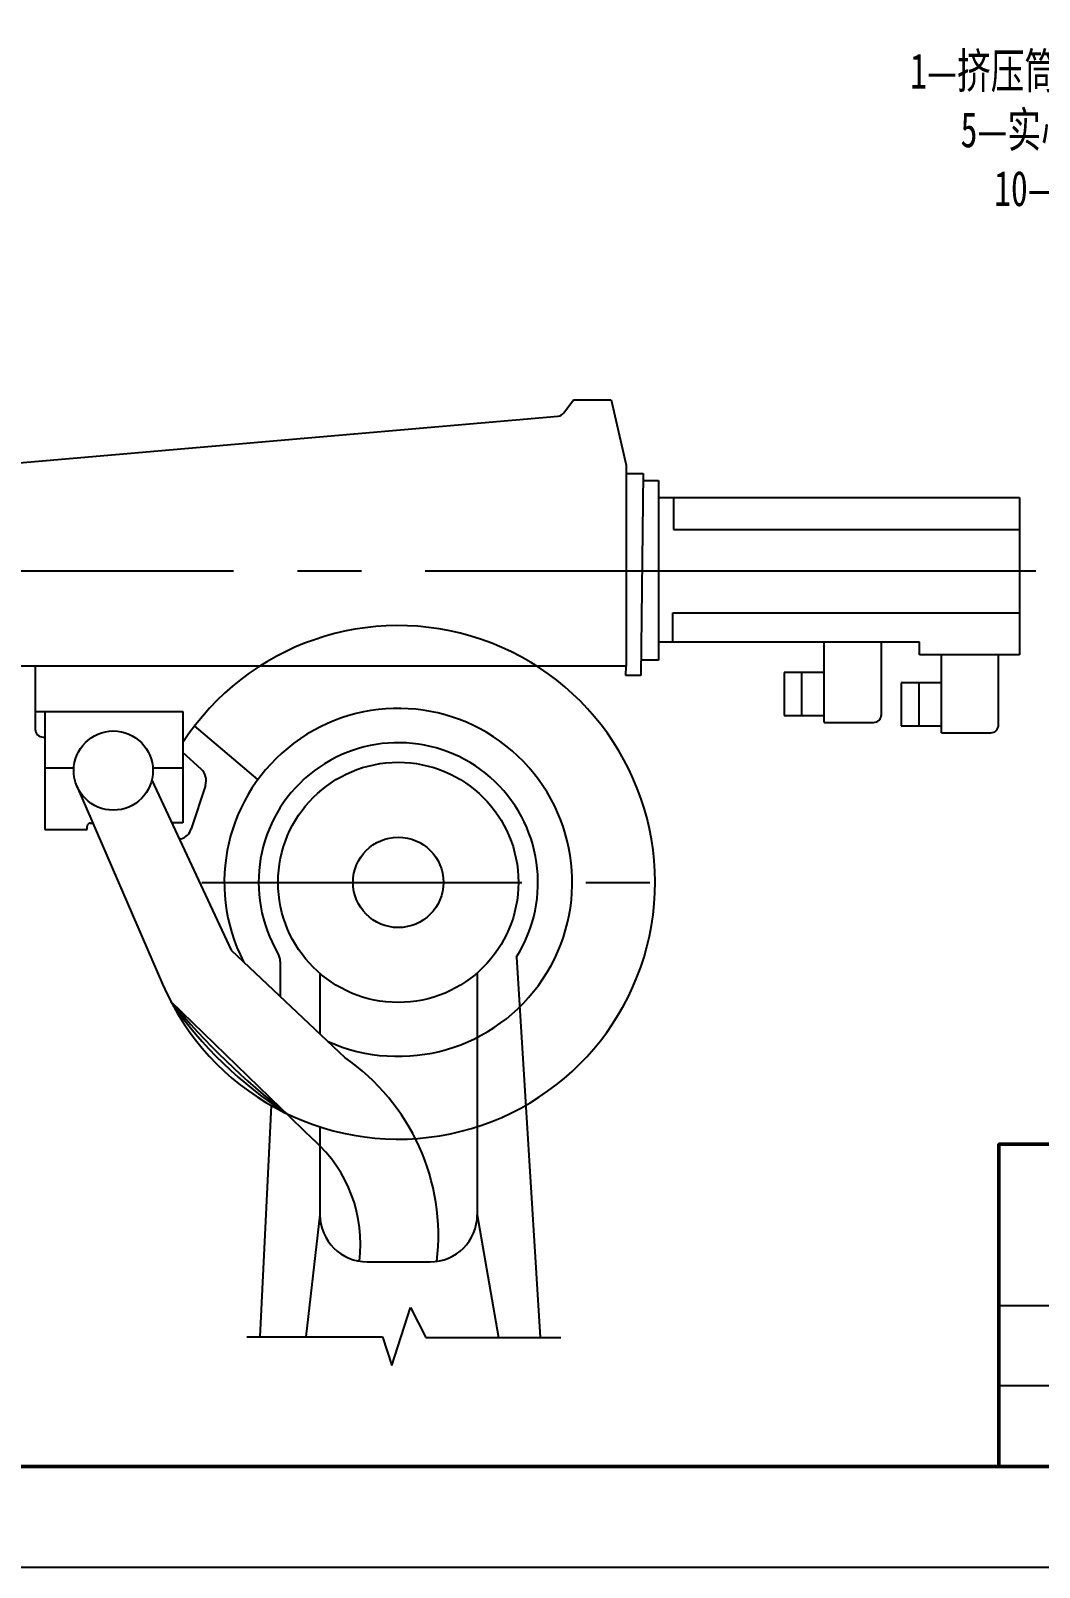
# Model space of a CAD drawing. Header units: millimetres. Extents: x 0 to 420, y 0 to 297.
# Drawn here: x 173.9 to 274, y -0.3 to 152.3 of the extents above; entities that cross this region are included whole.
import ezdxf

# ---------------------------------------------------------------- set-up
doc = ezdxf.new("R2010")
doc.units = ezdxf.units.MM
doc.linetypes.add('CENTER', pattern=[50.8, 31.75, -6.35, 6.35, -6.35])
doc.layers.add('f34', color=255, linetype='Continuous')
doc.layers.add('f35中心线', color=1, linetype='CENTER', lineweight=25)
doc.layers.add('f35实线', color=255, linetype='Continuous', lineweight=25)
doc.styles.add('fig', font='simfang.ttf', dxfattribs={"width": 0.7, "height": 3.5})

msp = doc.modelspace()

# ---------------------------------------------------------------- linework, layer by layer
at = {"color": 1}
msp.add_lwpolyline([(0, -0.3), (420, -0.3), (420, 296.7), (0, 296.7), (0, -0.3)], dxfattribs=at)
at = {"lineweight": 50}
for points in [[(10, 9.7), (410, 9.7), (410, 286.7), (10, 286.7), (10, 9.7)], [(270, 9.7), (410, 9.7), (410, 41.7), (270, 41.7), (270, 9.7)]]:
    msp.add_lwpolyline(points, dxfattribs=at)
at = {"lineweight": 25}
for points in [[(270, 25.7), (285, 25.7), (330, 25.7), (330, 9.7)], [(330, 17.7), (270, 17.7)]]:
    msp.add_lwpolyline(points, dxfattribs=at)
at = {"layer": 'f35中心线'}
for p, q in [((60.664, 98.619), (236.212, 98.619)), ((190.896, 67.701), (241.646, 67.701))]:
    msp.add_line(p, q, dxfattribs=at)
at = {"layer": 'f35实线'}
for p, q in [((226.802, 114.304), (227.761, 115.624)), ((227.761, 115.624), (231.512, 115.624)), ((231.512, 115.624), (232.995, 109.128)), ((165.151, 108.695), (226.238, 113.985)), ((232.995, 109.128), (232.995, 89.172)), ((232.995, 108.301), (234.697, 108.301)), ((234.697, 108.301), (234.445, 88.251)), ((234.682, 107.598), (236.212, 107.598)), ((236.212, 107.598), (236.212, 89.75)), ((236.259, 105.896), (272.034, 105.896)), ((237.711, 105.896), (237.711, 102.726)), ((272.034, 105.896), (272.034, 90.296)), ((237.711, 102.726), (272.034, 102.726)), ((236.212, 98.619), (273.682, 98.619)), ((237.649, 91.561), (237.649, 94.45)), ((237.649, 94.45), (272.034, 94.45)), ((262.133, 91.561), (236.212, 91.561)), ((252.671, 83.582), (252.671, 91.561)), ((258.339, 84.362), (258.339, 91.561)), ((262.133, 90.296), (262.133, 91.561)), ((272.034, 90.296), (262.133, 90.296)), ((264.304, 82.551), (264.304, 90.296)), ((269.972, 83.332), (269.972, 90.296)), ((232.995, 89.172), (164.023, 89.172)), ((174.344, 89.172), (174.344, 82.91)), ((232.98, 88.251), (232.995, 89.172)), ((236.212, 89.75), (234.464, 89.75)), ((252.624, 88.532), (248.673, 88.532)), ((248.673, 88.532), (248.673, 84.284)), ((250.406, 88.532), (250.406, 84.284)), ((234.445, 88.251), (232.98, 88.251)), ((264.257, 87.501), (260.306, 87.501)), ((260.306, 87.501), (260.306, 83.254)), ((262.04, 87.501), (262.04, 83.254)), ((174.344, 84.659), (188.991, 84.659)), ((175.297, 84.659), (175.297, 72.948)), ((188.991, 84.659), (188.991, 73.619)), ((248.673, 84.284), (252.671, 84.284)), ((196.448, 77.908), (190.163, 83.233)), ((252.671, 83.582), (257.558, 83.582)), ((260.306, 83.254), (264.304, 83.254)), ((264.304, 82.551), (269.192, 82.551)), ((175.125, 82.129), (175.297, 82.129)), ((188.991, 80.588), (190.791, 78.982)), ((175.297, 79.084), (178.175, 79.084)), ((185.912, 77.85), (193.796, 60.972)), ((186.019, 79.084), (188.991, 79.084)), ((178.487, 77.241), (186.976, 57.59)), ((191.237, 77.334), (189.834, 73.015)), ((179.497, 72.948), (179.497, 73.275)), ((179.809, 73.588), (180.065, 73.588)), ((188.991, 73.619), (187.889, 73.619)), ((175.297, 72.948), (179.497, 72.948)), ((188.831, 72.013), (188.664, 71.958)), ((193.796, 60.972), (205.059, 50.305)), ((198.657, 59.854), (198.657, 56.368)), ((222.11, 60.305), (224.46, 22.526)), ((202.608, 58.656), (202.608, 52.627)), ((218.223, 58.718), (218.223, 34.706)), ((202.014, 42.107), (187.804, 55.856)), ((197.765, 45.547), (196.629, 22.573)), ((202.608, 43.42), (202.608, 34.706)), ((202.608, 34.706), (201.188, 22.573)), ((218.223, 34.706), (220.34, 22.526)), ((207.292, 30.021), (213.539, 30.021)), ((209.727, 19.742), (211.591, 25.479)), ((211.591, 25.479), (213.101, 22.526)), ((195.331, 22.573), (208.807, 22.573)), ((208.807, 22.573), (209.727, 19.742)), ((213.101, 22.526), (226.515, 22.526))]:
    msp.add_line(p, q, dxfattribs=at)
for centre, radius in [((182.097, 78.801), 3.932), ((210.38, 67.701), 11.925), ((210.38, 67.701), 4.488)]:
    msp.add_circle(centre, radius, dxfattribs=at)
for centre, radius, start, end in [((226.171, 114.763), 0.781, 274.94971, 324), ((210.38, 67.701), 25.494, 203.36512, 147.03102), ((210.38, 67.701), 17.271, 245.9732, 207.14471), ((257.558, 84.362), 0.781, 270, 0), ((175.125, 82.91), 0.781, 180, 270), ((269.192, 83.332), 0.781, 270, 0), ((210.38, 67.701), 13.867, 327.76657, 210.56799), ((189.752, 77.817), 1.562, 342, 48.27049), ((179.809, 73.275), 0.312, 90, 180), ((188.349, 73.498), 1.562, 288, 342), ((197.096, 59.854), 1.562, 0, 30.56799), ((221.422, 79.113), 40.878, 214.67607, 237.21404), ((247.34, 105.901), 77.775, 220.04982, 231.84029), ((192.882, 32.609), 21.482, 353.21296, 55.46776), ((192.804, 31.79), 13.831, 352.91365, 48.2441), ((207.292, 34.706), 4.685, 180, 270), ((213.539, 34.706), 4.685, 270, 0)]:
    msp.add_arc(centre, radius, start, end, dxfattribs=at)

# ---------------------------------------------------------------- texts
at = {"layer": 'f34', "insert": (261.2, 150.018), "char_height": 3.5, "attachment_point": 1, "style": 'fig'}
msp.add_mtext_dynamic_manual_height_columns('1—挤压筒外套; 2—挤压筒内套；3—挤压筒中套；4—棒材挤压轴； \\P   5—实心垫片；6—模子; 7 一模垫；8—模支承;9 一支承环； \\P     10—活动头（模座）; 11-管材挤压轴；12—管材垫片； \\P         13—穿孔针; 4—针支承；15—锁键1', width=122.58051, gutter_width=17.5, heights=[0], dxfattribs=at)

doc.saveas('drawing.dxf')
